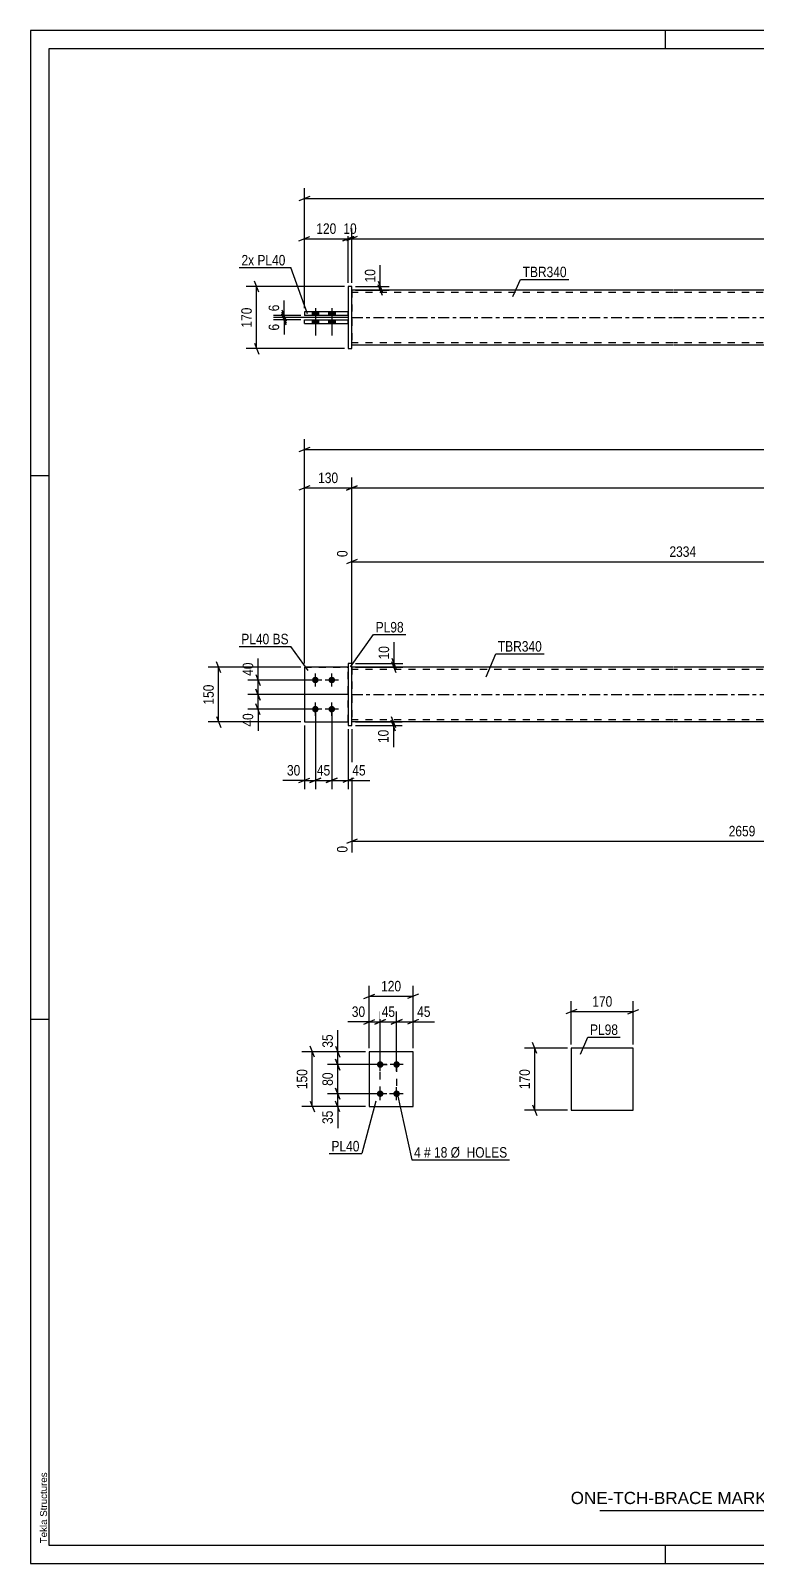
# Model space of a CAD drawing. Header units: millimetres. Extents: x 0 to 594, y 0 to 420.
# Drawn here: x 0 to 198.9, y 0 to 420 of the extents above; entities that cross this region are included whole.
import ezdxf

# ---------------------------------------------------------------- set-up
doc = ezdxf.new("R2010")
doc.units = ezdxf.units.MM
doc.linetypes.add('DXK_LINE_DOT2', pattern=[3.9198, 1.9599, -1.9599])
doc.linetypes.add('DXK_LINE_DOT3', pattern=[5.9187, 2.979, -0.9799, 0.9799, -0.9799])
doc.styles.add('Arial', font='ARIAL.TTF', dxfattribs={"height": 0.2})
doc.styles.add('Arial Narrow', font='ARIALN.TTF', dxfattribs={"height": 0.2})

# ---------------------------------------------------------------- blocks, each defined once
blk = doc.blocks.new('Unknown-580874212-1129')
at = {"color": 5, "linetype": 'Continuous'}
for p, q in [((594, 420), (0, 420)), ((0, 420), (0, 0)), ((174, 415), (174, 420)), ((589, 415), (5, 415)), ((5, 415), (5, 5)), ((5, 298), (0, 298)), ((5, 149), (0, 149)), ((5, 5), (589, 5)), ((174, 0), (174, 5)), ((0, 0), (594, 0))]:
    blk.add_line(p, q, dxfattribs=at)
at = {"color": 174, "linetype": 'Continuous', "style": 'Arial'}
blk.add_text('Tekla Structures', height=1.9102, rotation=90, dxfattribs=at).set_placement((4.5, 5.5))
blk = doc.blocks.new('Part-580874212-1555 - 1539')
at = {"color": 2, "linetype": 'Continuous'}
for p, q in [((92.78, 140.19), (92.78, 125.19)), ((104.78, 140.19), (92.78, 140.19)), ((104.78, 125.19), (104.78, 140.19)), ((92.78, 125.19), (104.78, 125.19))]:
    blk.add_line(p, q, dxfattribs=at)
blk = doc.blocks.new('Bolt-580874212-1560 - 1539')
at = {"linetype": 'Continuous'}
for points in [[(95.78, 135.79, -1), (95.78, 137.59, -1)], [(100.28, 135.79, -1), (100.28, 137.59, -1)], [(95.78, 127.79, -1), (95.78, 129.59, -1)], [(100.28, 127.79, -1), (100.28, 129.59, -1)]]:
    blk.add_hatch(color=1, dxfattribs=at).paths.add_polyline_path(points)
at = {"color": 1, "linetype": 'Continuous'}
for p, q in [((97.58, 136.69), (93.98, 136.69)), ((95.78, 134.89), (95.78, 138.49)), ((102.08, 136.69), (98.48, 136.69)), ((100.28, 134.89), (100.28, 138.49)), ((95.78, 126.89), (95.78, 130.49)), ((100.28, 126.89), (100.28, 130.49)), ((97.58, 128.69), (93.98, 128.69)), ((102.08, 128.69), (98.48, 128.69))]:
    blk.add_line(p, q, dxfattribs=at)
blk = doc.blocks.new('Part-580874212-1928 - 1901')
at = {"color": 2, "linetype": 'Continuous'}
for p, q in [((75.02, 245.56), (75.02, 230.56)), ((87.02, 245.56), (75.02, 245.56)), ((75.02, 230.56), (87.02, 230.56))]:
    blk.add_line(p, q, dxfattribs=at)
at = {"color": 7, "linetype": 'DXK_LINE_DOT2'}
blk.add_line((87.02, 230.56), (87.02, 245.56), dxfattribs=at)
blk = doc.blocks.new('Part-580874212-1912 - 1901')
at = {"linetype": 'Continuous'}
blk.add_hatch(color=2, dxfattribs=at).paths.add_polyline_path([(492.2, 230.56), (491.4, 231.96), (493, 231.96)])
at = {"color": 2, "linetype": 'Continuous'}
for p, q in [((176.02, 245.56), (88.02, 245.56)), ((522.2, 245.56), (176.12, 245.56)), ((492.2, 230.56), (491.4, 231.96)), ((491.4, 231.96), (493, 231.96)), ((493, 231.96), (492.2, 230.56)), ((176.02, 230.56), (88.02, 230.56)), ((522.2, 230.56), (176.12, 230.56))]:
    blk.add_line(p, q, dxfattribs=at)
at = {"color": 7, "linetype": 'DXK_LINE_DOT2'}
for p, q in [((88.02, 245.56), (88.02, 230.56)), ((176.02, 244.96), (88.02, 244.96)), ((522.2, 244.96), (176.12, 244.96)), ((275.55, 245.56), (275.55, 244.96)), ((311.05, 245.56), (311.05, 244.96)), ((522.2, 230.56), (522.2, 245.56)), ((176.02, 231.16), (88.02, 231.16)), ((522.2, 231.16), (176.12, 231.16)), ((300.73, 230.56), (300.73, 231.16)), ((336.23, 230.56), (336.23, 231.16))]:
    blk.add_line(p, q, dxfattribs=at)
at = {"color": 7, "linetype": 'DXK_LINE_DOT3'}
for p, q in [((88.02, 238.06), (176.02, 238.06)), ((176.12, 238.06), (522.2, 238.06))]:
    blk.add_line(p, q, dxfattribs=at)
at = {"color": 2, "linetype": 'Continuous'}
blk.add_circle((492.2, 231.46), 1, dxfattribs=at)
blk = doc.blocks.new('Part-580874212-1933 - 1901')
at = {"color": 7, "linetype": 'DXK_LINE_DOT2'}
for p, q in [((75.02, 245.56), (75.02, 230.56)), ((75.02, 245.56), (87.02, 245.56)), ((87.02, 245.56), (87.02, 230.56)), ((75.02, 230.56), (87.02, 230.56))]:
    blk.add_line(p, q, dxfattribs=at)
blk = doc.blocks.new('Part-580874212-1938 - 1901')
at = {"color": 2, "linetype": 'Continuous'}
for p, q in [((88.02, 246.56), (87.02, 246.56)), ((87.02, 246.56), (87.02, 229.56)), ((88.02, 229.56), (88.02, 246.56)), ((87.02, 229.56), (88.02, 229.56))]:
    blk.add_line(p, q, dxfattribs=at)
blk = doc.blocks.new('Bolt-580874212-1945 - 1901')
at = {"linetype": 'Continuous'}
for points in [[(78.02, 241.16, -1), (78.02, 242.96, -1)], [(82.52, 241.16, -1), (82.52, 242.96, -1)], [(78.02, 233.16, -1), (78.02, 234.96, -1)], [(82.52, 233.16, -1), (82.52, 234.96, -1)]]:
    blk.add_hatch(color=1, dxfattribs=at).paths.add_polyline_path(points)
at = {"color": 1, "linetype": 'Continuous'}
for p, q in [((78.02, 240.26), (78.02, 243.86)), ((82.52, 240.26), (82.52, 243.86)), ((79.82, 242.06), (76.22, 242.06)), ((84.32, 242.06), (80.72, 242.06)), ((78.02, 232.26), (78.02, 235.86)), ((82.52, 232.26), (82.52, 235.86)), ((79.82, 234.06), (76.22, 234.06)), ((84.32, 234.06), (80.72, 234.06))]:
    blk.add_line(p, q, dxfattribs=at)
blk = doc.blocks.new('Part-580874212-2347 - 2328')
at = {"color": 2, "linetype": 'Continuous'}
for p, q in [((75.02, 339.78), (75.02, 340.78)), ((75.02, 340.78), (87.02, 340.78)), ((75.02, 339.78), (87.02, 339.78))]:
    blk.add_line(p, q, dxfattribs=at)
at = {"color": 7, "linetype": 'DXK_LINE_DOT2'}
blk.add_line((87.02, 339.78), (87.02, 340.78), dxfattribs=at)
blk = doc.blocks.new('Bolt-580874212-2331 - 2328')
at = {"linetype": 'Continuous'}
for points in [[(77.12, 341.98), (78.92, 341.98), (78.92, 342.98), (77.12, 342.98)], [(77.12, 341.98), (78.92, 341.98), (78.92, 342.98), (77.12, 342.98)], [(77.12, 339.78), (78.92, 339.78), (78.92, 340.78), (77.12, 340.78)], [(77.12, 339.78), (78.92, 339.78), (78.92, 340.78), (77.12, 340.78)], [(81.62, 341.98), (83.42, 341.98), (83.42, 342.98), (81.62, 342.98)], [(81.62, 341.98), (83.42, 341.98), (83.42, 342.98), (81.62, 342.98)], [(81.62, 339.78), (83.42, 339.78), (83.42, 340.78), (81.62, 340.78)], [(81.62, 339.78), (83.42, 339.78), (83.42, 340.78), (81.62, 340.78)]]:
    blk.add_hatch(color=1, dxfattribs=at).paths.add_polyline_path(points)
at = {"color": 1, "linetype": 'Continuous'}
for p, q in [((77.12, 342.98), (77.12, 341.98)), ((77.12, 342.98), (77.12, 341.98)), ((77.12, 340.78), (77.12, 339.78)), ((77.12, 340.78), (77.12, 339.78)), ((78.02, 343.98), (78.02, 336.48)), ((78.02, 343.98), (78.02, 336.48)), ((78.92, 342.98), (78.92, 341.98)), ((78.92, 342.98), (78.92, 341.98)), ((78.92, 340.78), (78.92, 339.78)), ((78.92, 340.78), (78.92, 339.78)), ((81.62, 342.98), (81.62, 341.98)), ((81.62, 342.98), (81.62, 341.98)), ((81.62, 340.78), (81.62, 339.78)), ((81.62, 340.78), (81.62, 339.78)), ((82.52, 343.98), (82.52, 336.48)), ((82.52, 343.98), (82.52, 336.48)), ((83.42, 342.98), (83.42, 341.98)), ((83.42, 342.98), (83.42, 341.98)), ((83.42, 340.78), (83.42, 339.78)), ((83.42, 340.78), (83.42, 339.78))]:
    blk.add_line(p, q, dxfattribs=at)
blk = doc.blocks.new('Part-580874212-2337 - 2328')
at = {"color": 2, "linetype": 'Continuous'}
for p, q in [((88.02, 349.88), (87.02, 349.88)), ((87.02, 349.88), (87.02, 332.88)), ((88.02, 332.88), (88.02, 349.88)), ((87.02, 332.88), (88.02, 332.88))]:
    blk.add_line(p, q, dxfattribs=at)
blk = doc.blocks.new('Part-580874212-2342 - 2328')
at = {"color": 2, "linetype": 'Continuous'}
for p, q in [((75.02, 342.98), (75.02, 341.98)), ((87.02, 342.98), (75.02, 342.98)), ((87.02, 341.98), (75.02, 341.98))]:
    blk.add_line(p, q, dxfattribs=at)
at = {"color": 7, "linetype": 'DXK_LINE_DOT2'}
blk.add_line((87.02, 341.98), (87.02, 342.98), dxfattribs=at)
blk = doc.blocks.new('Part-580874212-2367 - 2328')
at = {"linetype": 'Continuous'}
blk.add_hatch(color=2, dxfattribs=at).paths.add_polyline_path([(492.2, 341.38), (491.4, 342.78), (493, 342.78)])
at = {"color": 2, "linetype": 'Continuous'}
for p, q in [((176.02, 348.88), (88.02, 348.88)), ((522.2, 348.88), (176.12, 348.88)), ((275.55, 342.08), (275.55, 341.98)), ((275.55, 342.08), (311.05, 342.08)), ((275.55, 340.68), (275.55, 340.78)), ((311.05, 340.68), (275.55, 340.68)), ((300.73, 342.08), (300.73, 341.98)), ((300.73, 340.68), (300.73, 340.78)), ((311.05, 342.08), (311.05, 340.68)), ((492.2, 341.38), (491.4, 342.78)), ((491.4, 342.78), (493, 342.78)), ((493, 342.78), (492.2, 341.38)), ((88.02, 333.88), (176.02, 333.88)), ((176.12, 333.88), (522.2, 333.88))]:
    blk.add_line(p, q, dxfattribs=at)
at = {"color": 7, "linetype": 'DXK_LINE_DOT2'}
for p, q in [((88.02, 348.88), (88.02, 333.88)), ((522.2, 333.88), (522.2, 348.88)), ((176.02, 348.28), (88.02, 348.28)), ((522.2, 348.28), (176.12, 348.28)), ((275.55, 341.98), (275.55, 340.68)), ((300.73, 341.98), (300.73, 340.68)), ((311.05, 342.08), (336.23, 342.08)), ((336.23, 340.68), (311.05, 340.68)), ((336.23, 342.08), (336.23, 340.68)), ((176.02, 334.48), (88.02, 334.48)), ((522.2, 334.48), (176.12, 334.48))]:
    blk.add_line(p, q, dxfattribs=at)
at = {"color": 7, "linetype": 'DXK_LINE_DOT3'}
for p, q in [((88.02, 341.38), (176.02, 341.38)), ((176.12, 341.38), (522.2, 341.38))]:
    blk.add_line(p, q, dxfattribs=at)
at = {"color": 2, "linetype": 'Continuous'}
blk.add_circle((492.2, 342.28), 1, dxfattribs=at)
blk = doc.blocks.new('Part-580874212-1515 - 1499')
at = {"color": 2, "linetype": 'Continuous'}
for p, q in [((165.15, 141.19), (148.15, 141.19)), ((148.15, 141.19), (148.15, 124.19)), ((165.15, 124.19), (165.15, 141.19)), ((148.15, 124.19), (165.15, 124.19))]:
    blk.add_line(p, q, dxfattribs=at)
blk = doc.blocks.new('Rectangle-580874212-1669 - 1539')
at = {"color": 1, "linetype": 'DXK_LINE_DOT2'}
blk.add_lwpolyline([(95.78, 136.69), (100.28, 136.69), (100.28, 128.69), (95.78, 128.69), (95.78, 136.69)], close=True, dxfattribs=at)
blk = doc.blocks.new('StraightDimension-580874212-1579 - 1539')
at = {"color": 7, "linetype": 'Continuous'}
for p, q in [((92.78, 141.19), (92.78, 151.24)), ((95.78, 137.69), (95.78, 151.24)), ((91.28, 147.79), (94.28, 148.99)), ((92.78, 148.39), (95.78, 148.39)), ((97.28, 148.99), (94.28, 147.79))]:
    blk.add_line(p, q, dxfattribs=at)
at = {"color": 0}
blk.add_wipeout([(92.26, 149.14), (92.26, 153.34), (87.4, 153.34), (87.4, 149.14)], dxfattribs=at)
at = {"color": 7, "linetype": 'Continuous'}
blk.add_line((92.78, 148.39), (86.88, 148.39), dxfattribs=at)
blk.add_line((92.78, 148.39), (86.88, 148.39), dxfattribs=at)
at = {"color": 3, "style": 'Arial Narrow'}
blk.add_text('30', height=2.863, dxfattribs=at).set_placement((88, 149.74))
blk = doc.blocks.new('StraightDimension-580874212-1656 - 1539')
at = {"color": 7, "linetype": 'Continuous'}
for p, q in [((91.78, 140.19), (81.3, 140.19)), ((83.55, 141.69), (84.75, 138.69)), ((84.15, 136.69), (84.15, 140.19)), ((94.78, 136.69), (81.3, 136.69)), ((84.75, 135.19), (83.55, 138.19))]:
    blk.add_line(p, q, dxfattribs=at)
at = {"color": 0}
blk.add_wipeout([(83.4, 145.57), (79.2, 145.57), (79.2, 140.71), (83.4, 140.71)], dxfattribs=at)
at = {"color": 7, "linetype": 'Continuous'}
blk.add_line((84.15, 140.19), (84.15, 146.09), dxfattribs=at)
blk.add_line((84.15, 140.19), (84.15, 146.09), dxfattribs=at)
at = {"color": 3, "style": 'Arial Narrow'}
blk.add_text('35', height=2.863, rotation=90.0002, dxfattribs=at).set_placement((82.8, 141.31))
blk = doc.blocks.new('StraightDimension-580874212-1592 - 1539')
at = {"color": 7, "linetype": 'Continuous'}
for p, q in [((95.78, 137.69), (95.78, 151.24)), ((100.28, 137.69), (100.28, 151.24)), ((94.28, 147.79), (97.28, 148.99)), ((95.78, 148.39), (100.28, 148.39)), ((101.78, 148.99), (98.78, 147.79))]:
    blk.add_line(p, q, dxfattribs=at)
at = {"color": 0}
blk.add_wipeout([(100.46, 149.14), (100.46, 153.34), (95.6, 153.34), (95.6, 149.14)], dxfattribs=at)
at = {"color": 3, "style": 'Arial Narrow'}
blk.add_text('45', height=2.863, dxfattribs=at).set_placement((96.2, 149.74))
blk = doc.blocks.new('StraightDimension-580874212-1562 - 1539')
at = {"color": 7, "linetype": 'Continuous'}
for p, q in [((91.28, 154.79), (94.28, 155.99)), ((92.78, 141.19), (92.78, 158.24)), ((106.28, 155.99), (103.28, 154.79)), ((104.78, 141.19), (104.78, 158.24)), ((92.78, 155.39), (104.78, 155.39))]:
    blk.add_line(p, q, dxfattribs=at)
at = {"color": 0}
blk.add_wipeout([(102.13, 156.14), (102.13, 160.34), (95.44, 160.34), (95.44, 156.14)], dxfattribs=at)
at = {"color": 3, "style": 'Arial Narrow'}
blk.add_text('120', height=2.863, dxfattribs=at).set_placement((96.04, 156.74))
blk = doc.blocks.new('StraightDimension-580874212-1602 - 1539')
at = {"color": 7, "linetype": 'Continuous'}
for p, q in [((100.28, 137.69), (100.28, 151.24)), ((104.78, 141.19), (104.78, 151.24)), ((98.78, 147.79), (101.78, 148.99)), ((100.28, 148.39), (104.78, 148.39)), ((106.28, 148.99), (103.28, 147.79))]:
    blk.add_line(p, q, dxfattribs=at)
at = {"color": 0}
blk.add_wipeout([(110.16, 149.14), (110.16, 153.34), (105.31, 153.34), (105.31, 149.14)], dxfattribs=at)
at = {"color": 7, "linetype": 'Continuous'}
blk.add_line((104.78, 148.39), (110.69, 148.39), dxfattribs=at)
blk.add_line((104.78, 148.39), (110.69, 148.39), dxfattribs=at)
at = {"color": 3, "style": 'Arial Narrow'}
blk.add_text('45', height=2.863, dxfattribs=at).set_placement((105.91, 149.74))
blk = doc.blocks.new('StraightDimension-580874212-1616 - 1539')
at = {"color": 7, "linetype": 'Continuous'}
for p, q in [((91.78, 140.19), (74.3, 140.19)), ((77.75, 138.69), (76.55, 141.69)), ((77.15, 125.19), (77.15, 140.19)), ((76.55, 126.69), (77.75, 123.69)), ((91.78, 125.19), (74.3, 125.19))]:
    blk.add_line(p, q, dxfattribs=at)
at = {"color": 0}
blk.add_wipeout([(76.4, 136.03), (72.2, 136.03), (72.2, 129.34), (76.4, 129.34)], dxfattribs=at)
at = {"color": 3, "style": 'Arial Narrow'}
blk.add_text('150', height=2.863, rotation=90.0002, dxfattribs=at).set_placement((75.8, 129.94))
blk = doc.blocks.new('StraightDimension-580874212-1633 - 1539')
at = {"color": 7, "linetype": 'Continuous'}
for p, q in [((94.78, 128.69), (81.3, 128.69)), ((83.55, 130.19), (84.75, 127.19)), ((84.75, 123.69), (83.55, 126.69)), ((84.15, 125.19), (84.15, 128.69)), ((91.78, 125.19), (81.3, 125.19))]:
    blk.add_line(p, q, dxfattribs=at)
at = {"color": 0}
blk.add_wipeout([(83.4, 124.66), (79.2, 124.66), (79.2, 119.8), (83.4, 119.8)], dxfattribs=at)
at = {"color": 7, "linetype": 'Continuous'}
blk.add_line((84.15, 125.19), (84.15, 119.28), dxfattribs=at)
blk.add_line((84.15, 125.19), (84.15, 119.28), dxfattribs=at)
at = {"color": 3, "style": 'Arial Narrow'}
blk.add_text('35', height=2.863, rotation=90.0002, dxfattribs=at).set_placement((82.8, 120.4))
blk = doc.blocks.new('StraightDimension-580874212-1646 - 1539')
at = {"color": 7, "linetype": 'Continuous'}
for p, q in [((94.78, 136.69), (81.3, 136.69)), ((83.55, 138.19), (84.75, 135.19)), ((84.15, 128.69), (84.15, 136.69)), ((94.78, 128.69), (81.3, 128.69)), ((84.75, 127.19), (83.55, 130.19))]:
    blk.add_line(p, q, dxfattribs=at)
at = {"color": 0}
blk.add_wipeout([(83.4, 135.11), (79.2, 135.11), (79.2, 130.26), (83.4, 130.26)], dxfattribs=at)
at = {"color": 3, "style": 'Arial Narrow'}
blk.add_text('80', height=2.863, rotation=90.0002, dxfattribs=at).set_placement((82.8, 130.86))
blk = doc.blocks.new('StraightDimension-580874212-2125 - 1901')
at = {"color": 7, "linetype": 'Continuous'}
for p, q in [((98.97, 248.06), (100.17, 245.06)), ((89.02, 246.56), (101.97, 246.56)), ((89.02, 245.56), (101.97, 245.56)), ((100.17, 244.06), (98.97, 247.06)), ((99.57, 245.56), (99.57, 246.56))]:
    blk.add_line(p, q, dxfattribs=at)
at = {"color": 0}
blk.add_wipeout([(98.82, 251.94), (94.62, 251.94), (94.62, 247.09), (98.82, 247.09)], dxfattribs=at)
at = {"color": 7, "linetype": 'Continuous'}
blk.add_line((99.57, 246.56), (99.57, 252.47), dxfattribs=at)
blk.add_line((99.57, 246.56), (99.57, 252.47), dxfattribs=at)
at = {"color": 3, "style": 'Arial Narrow'}
blk.add_text('10', height=2.863, rotation=90.0002, dxfattribs=at).set_placement((98.22, 247.69))
blk = doc.blocks.new('StraightDimension-580874212-4479 - 1901')
at = {"color": 7, "linetype": 'Continuous'}
for p, q in [((89.52, 295.28), (86.52, 294.08)), ((88.02, 247.56), (88.02, 297.53)), ((88.02, 294.68), (522.2, 294.68)), ((520.7, 294.08), (523.7, 295.28)), ((522.2, 247.56), (522.2, 297.53))]:
    blk.add_line(p, q, dxfattribs=at)
at = {"color": 0}
blk.add_wipeout([(309.37, 295.43), (309.37, 299.63), (300.85, 299.63), (300.85, 295.43)], dxfattribs=at)
at = {"color": 3, "style": 'Arial Narrow'}
blk.add_text('4862', height=2.863, dxfattribs=at).set_placement((301.45, 296.03))
blk = doc.blocks.new('StraightDimension-580874212-2098 - 1901')
at = {"color": 7, "linetype": 'Continuous'}
for p, q in [((77.02, 242.06), (59.47, 242.06)), ((61.72, 243.56), (62.92, 240.56)), ((62.92, 236.56), (61.72, 239.56)), ((62.32, 238.06), (62.32, 242.06)), ((87.02, 238.06), (59.47, 238.06))]:
    blk.add_line(p, q, dxfattribs=at)
at = {"color": 0}
blk.add_wipeout([(61.57, 247.44), (57.37, 247.44), (57.37, 242.59), (61.57, 242.59)], dxfattribs=at)
at = {"color": 7, "linetype": 'Continuous'}
blk.add_line((62.32, 242.06), (62.32, 247.97), dxfattribs=at)
blk.add_line((62.32, 242.06), (62.32, 247.97), dxfattribs=at)
at = {"color": 3, "style": 'Arial Narrow'}
blk.add_text('40', height=2.863, rotation=90.0002, dxfattribs=at).set_placement((60.97, 243.19))
blk = doc.blocks.new('StraightDimension-580874212-2206 - 1901')
at = {"color": 7, "linetype": 'Continuous'}
for p, q in [((78.02, 233.06), (78.02, 212.14)), ((82.52, 233.06), (82.52, 212.14)), ((76.52, 213.94), (79.52, 215.14)), ((78.02, 214.54), (82.52, 214.54)), ((84.02, 215.14), (81.02, 213.94))]:
    blk.add_line(p, q, dxfattribs=at)
at = {"color": 0}
blk.add_wipeout([(82.7, 215.29), (82.7, 219.49), (77.84, 219.49), (77.84, 215.29)], dxfattribs=at)
at = {"color": 3, "style": 'Arial Narrow'}
blk.add_text('45', height=2.863, dxfattribs=at).set_placement((78.44, 215.89))
blk = doc.blocks.new('StraightDimension-580874212-2111 - 1901')
at = {"color": 7, "linetype": 'Continuous'}
for p, q in [((61.72, 239.56), (62.92, 236.56)), ((87.02, 238.06), (59.47, 238.06)), ((62.92, 232.56), (61.72, 235.56)), ((62.32, 234.06), (62.32, 238.06)), ((77.02, 234.06), (59.47, 234.06))]:
    blk.add_line(p, q, dxfattribs=at)
at = {"color": 0}
blk.add_wipeout([(61.57, 233.54), (57.37, 233.54), (57.37, 228.68), (61.57, 228.68)], dxfattribs=at)
at = {"color": 7, "linetype": 'Continuous'}
blk.add_line((62.32, 234.06), (62.32, 228.16), dxfattribs=at)
blk.add_line((62.32, 234.06), (62.32, 228.16), dxfattribs=at)
at = {"color": 3, "style": 'Arial Narrow'}
blk.add_text('40', height=2.863, rotation=90.0002, dxfattribs=at).set_placement((60.97, 229.28))
blk = doc.blocks.new('StraightDimension-580874212-2041 - 1901')
at = {"color": 7, "linetype": 'Continuous'}
for p, q in [((74.02, 245.56), (48.67, 245.56)), ((52.12, 244.06), (50.92, 247.06)), ((51.52, 230.56), (51.52, 245.56)), ((50.92, 232.06), (52.12, 229.06)), ((74.02, 230.56), (48.67, 230.56))]:
    blk.add_line(p, q, dxfattribs=at)
at = {"color": 0}
blk.add_wipeout([(50.77, 241.41), (46.57, 241.41), (46.57, 234.72), (50.77, 234.72)], dxfattribs=at)
at = {"color": 3, "style": 'Arial Narrow'}
blk.add_text('150', height=2.863, rotation=90.0002, dxfattribs=at).set_placement((50.17, 235.32))
blk = doc.blocks.new('StraightDimension-580874212-4480 - 1901')
at = {"color": 7, "linetype": 'Continuous'}
for p, q in [((76.52, 295.28), (73.52, 294.08)), ((75.02, 246.56), (75.02, 297.53)), ((75.02, 294.68), (88.02, 294.68)), ((86.52, 294.08), (89.52, 295.28)), ((88.02, 247.56), (88.02, 297.53))]:
    blk.add_line(p, q, dxfattribs=at)
at = {"color": 0}
blk.add_wipeout([(84.86, 295.43), (84.86, 299.63), (78.18, 299.63), (78.18, 295.43)], dxfattribs=at)
at = {"color": 3, "style": 'Arial Narrow'}
blk.add_text('130', height=2.863, dxfattribs=at).set_placement((78.78, 296.03))
blk = doc.blocks.new('StraightDimension-580874212-2134 - 1901')
at = {"color": 7, "linetype": 'Continuous'}
for p, q in [((98.82, 232.06), (100.02, 229.06)), ((100.02, 228.06), (98.82, 231.06)), ((89.02, 230.56), (101.82, 230.56)), ((89.02, 229.56), (101.82, 229.56)), ((99.42, 229.56), (99.42, 230.56))]:
    blk.add_line(p, q, dxfattribs=at)
at = {"color": 0}
blk.add_wipeout([(98.67, 229.04), (94.47, 229.04), (94.47, 224.18), (98.67, 224.18)], dxfattribs=at)
at = {"color": 7, "linetype": 'Continuous'}
blk.add_line((99.42, 229.56), (99.42, 223.66), dxfattribs=at)
blk.add_line((99.42, 229.56), (99.42, 223.66), dxfattribs=at)
at = {"color": 3, "style": 'Arial Narrow'}
blk.add_text('10', height=2.863, rotation=90.0002, dxfattribs=at).set_placement((98.07, 224.78))
blk = doc.blocks.new('StraightDimension-580874212-2143 - 1901')
at = {"color": 7, "linetype": 'Continuous'}
for p, q in [((88.02, 228.56), (88.02, 194.76)), ((301.88, 229.56), (301.88, 189.27)), ((89.52, 198.48), (86.52, 197.28)), ((88.02, 197.88), (301.88, 197.88)), ((300.38, 197.28), (303.38, 198.48))]:
    blk.add_line(p, q, dxfattribs=at)
at = {"color": 0}
blk.add_wipeout([(199.21, 198.63), (199.21, 202.83), (190.69, 202.83), (190.69, 198.63)], dxfattribs=at)
at = {"color": 0, "linetype": 'Continuous'}
for points in [[(87.42, 197.18), (83.22, 197.18), (83.22, 194.16), (87.42, 194.16)], [(301.28, 197.18), (297.08, 197.18), (297.08, 188.67), (301.28, 188.67)]]:
    blk.add_wipeout(points, dxfattribs=at)
at = {"color": 3, "style": 'Arial Narrow'}
blk.add_text('2659', height=2.863, dxfattribs=at).set_placement((191.29, 199.23))
at = {"color": 3, "linetype": 'Continuous', "style": 'Arial Narrow'}
for s, height, p in [('0', 2.86, (86.82, 194.76)), ('2659', 2.863, (300.68, 189.27))]:
    blk.add_text(s, height=height, rotation=90.0002, dxfattribs=at).set_placement(p)
blk = doc.blocks.new('StraightDimension-580874212-2196 - 1901')
at = {"color": 7, "linetype": 'Continuous'}
for p, q in [((78.02, 233.06), (78.02, 212.14)), ((75.02, 229.56), (75.02, 212.14)), ((73.52, 213.94), (76.52, 215.14)), ((75.02, 214.54), (78.02, 214.54)), ((79.52, 215.14), (76.52, 213.94))]:
    blk.add_line(p, q, dxfattribs=at)
at = {"color": 0}
blk.add_wipeout([(74.49, 215.29), (74.49, 219.49), (69.64, 219.49), (69.64, 215.29)], dxfattribs=at)
at = {"color": 7, "linetype": 'Continuous'}
blk.add_line((75.02, 214.54), (69.11, 214.54), dxfattribs=at)
blk.add_line((75.02, 214.54), (69.11, 214.54), dxfattribs=at)
at = {"color": 3, "style": 'Arial Narrow'}
blk.add_text('30', height=2.863, dxfattribs=at).set_placement((70.24, 215.89))
blk = doc.blocks.new('StraightDimension-580874212-2213 - 1901')
at = {"color": 7, "linetype": 'Continuous'}
for p, q in [((82.52, 233.06), (82.52, 212.14)), ((87.02, 228.56), (87.02, 212.14)), ((81.02, 213.94), (84.02, 215.14)), ((82.52, 214.54), (87.02, 214.54)), ((88.52, 215.14), (85.52, 213.94))]:
    blk.add_line(p, q, dxfattribs=at)
at = {"color": 0}
blk.add_wipeout([(92.4, 215.29), (92.4, 219.49), (87.54, 219.49), (87.54, 215.29)], dxfattribs=at)
at = {"color": 7, "linetype": 'Continuous'}
blk.add_line((87.02, 214.54), (92.92, 214.54), dxfattribs=at)
blk.add_line((87.02, 214.54), (92.92, 214.54), dxfattribs=at)
at = {"color": 3, "style": 'Arial Narrow'}
blk.add_text('45', height=2.863, dxfattribs=at).set_placement((88.14, 215.89))
blk = doc.blocks.new('StraightDimension-580874212-2273 - 1901')
at = {"color": 7, "linetype": 'Continuous'}
for p, q in [((269.39, 255.32), (269.39, 283.07)), ((88.02, 246.56), (88.02, 277.58)), ((89.52, 275.06), (86.52, 273.86)), ((88.02, 274.46), (269.39, 274.46)), ((267.89, 273.86), (270.89, 275.06))]:
    blk.add_line(p, q, dxfattribs=at)
at = {"color": 0, "linetype": 'Continuous'}
for points in [[(268.79, 283.67), (264.59, 283.67), (264.59, 275.16), (268.79, 275.16)], [(87.42, 278.18), (83.22, 278.18), (83.22, 275.16), (87.42, 275.16)]]:
    blk.add_wipeout(points, dxfattribs=at)
at = {"color": 0}
blk.add_wipeout([(182.96, 275.21), (182.96, 279.41), (174.45, 279.41), (174.45, 275.21)], dxfattribs=at)
at = {"color": 3, "linetype": 'Continuous', "style": 'Arial Narrow'}
for s, height, p in [('2334', 2.863, (268.19, 275.76)), ('0', 2.86, (86.82, 275.76))]:
    blk.add_text(s, height=height, rotation=90.0002, dxfattribs=at).set_placement(p)
at = {"color": 3, "style": 'Arial Narrow'}
blk.add_text('2334', height=2.863, dxfattribs=at).set_placement((175.05, 275.81))
blk = doc.blocks.new('StraightDimension-580874212-2284 - 1901')
at = {"color": 7, "linetype": 'Continuous'}
for p, q in [((75.02, 246.56), (75.02, 308.05)), ((535.2, 246.56), (535.2, 308.05)), ((76.52, 305.8), (73.52, 304.6)), ((75.02, 305.2), (535.2, 305.2)), ((533.7, 304.6), (536.7, 305.8))]:
    blk.add_line(p, q, dxfattribs=at)
at = {"color": 0}
blk.add_wipeout([(309.37, 305.95), (309.37, 310.15), (300.85, 310.15), (300.85, 305.95)], dxfattribs=at)
at = {"color": 3, "style": 'Arial Narrow'}
blk.add_text('5122', height=2.863, dxfattribs=at).set_placement((301.45, 306.55))
blk = doc.blocks.new('StraightDimension-580874212-2483 - 2328')
at = {"color": 7, "linetype": 'Continuous'}
for p, q in [((75.02, 343.98), (75.02, 365.82)), ((87.02, 350.88), (87.02, 365.82)), ((73.52, 362.37), (76.52, 363.57)), ((75.02, 362.97), (87.02, 362.97)), ((88.52, 363.57), (85.52, 362.37))]:
    blk.add_line(p, q, dxfattribs=at)
at = {"color": 0}
blk.add_wipeout([(84.36, 363.72), (84.36, 367.92), (77.68, 367.92), (77.68, 363.72)], dxfattribs=at)
at = {"color": 3, "style": 'Arial Narrow'}
blk.add_text('120', height=2.863, dxfattribs=at).set_placement((78.28, 364.32))
blk = doc.blocks.new('StraightDimension-580874212-2524 - 2328')
at = {"color": 7, "linetype": 'Continuous'}
for p, q in [((86.02, 349.88), (59.08, 349.88)), ((62.53, 348.38), (61.33, 351.38)), ((61.93, 332.88), (61.93, 349.88)), ((86.02, 332.88), (59.08, 332.88)), ((61.33, 334.38), (62.53, 331.38))]:
    blk.add_line(p, q, dxfattribs=at)
at = {"color": 0}
blk.add_wipeout([(61.18, 344.72), (56.98, 344.72), (56.98, 338.03), (61.18, 338.03)], dxfattribs=at)
at = {"color": 3, "style": 'Arial Narrow'}
blk.add_text('170', height=2.863, rotation=90.0002, dxfattribs=at).set_placement((60.58, 338.63))
blk = doc.blocks.new('StraightDimension-580874212-2406 - 2328')
at = {"color": 7, "linetype": 'Continuous'}
for p, q in [((87.02, 341.38), (66.58, 341.38)), ((74.02, 340.78), (66.58, 340.78)), ((68.83, 342.88), (70.03, 339.88)), ((70.03, 339.28), (68.83, 342.28)), ((69.43, 340.78), (69.43, 341.38))]:
    blk.add_line(p, q, dxfattribs=at)
at = {"color": 0}
blk.add_wipeout([(68.68, 340.25), (64.48, 340.25), (64.48, 337.22), (68.68, 337.22)], dxfattribs=at)
at = {"color": 7, "linetype": 'Continuous'}
blk.add_line((69.43, 340.78), (69.43, 336.7), dxfattribs=at)
blk.add_line((69.43, 340.78), (69.43, 336.7), dxfattribs=at)
at = {"color": 3, "style": 'Arial Narrow'}
blk.add_text('6', height=2.86, rotation=90.0002, dxfattribs=at).set_placement((68.08, 337.82))
blk = doc.blocks.new('StraightDimension-580874212-2493 - 2328')
at = {"color": 7, "linetype": 'Continuous'}
for p, q in [((87.02, 350.88), (87.02, 365.82)), ((88.02, 350.88), (88.02, 365.82)), ((85.52, 362.37), (88.52, 363.57)), ((89.52, 363.57), (86.52, 362.37)), ((87.02, 362.97), (88.02, 362.97))]:
    blk.add_line(p, q, dxfattribs=at)
at = {"color": 0}
blk.add_wipeout([(89.95, 363.72), (89.95, 367.92), (85.09, 367.92), (85.09, 363.72)], dxfattribs=at)
at = {"color": 3, "style": 'Arial Narrow'}
blk.add_text('10', height=2.863, dxfattribs=at).set_placement((85.69, 364.32))
blk = doc.blocks.new('StraightDimension-580874212-2379 - 2328')
at = {"color": 7, "linetype": 'Continuous'}
for p, q in [((89.02, 349.88), (98.2, 349.88)), ((89.02, 348.88), (98.2, 348.88)), ((95.2, 351.38), (96.4, 348.38)), ((96.4, 347.38), (95.2, 350.38)), ((95.8, 348.88), (95.8, 349.88))]:
    blk.add_line(p, q, dxfattribs=at)
at = {"color": 0}
blk.add_wipeout([(95.05, 355.26), (90.85, 355.26), (90.85, 350.4), (95.05, 350.4)], dxfattribs=at)
at = {"color": 7, "linetype": 'Continuous'}
blk.add_line((95.8, 349.88), (95.8, 355.78), dxfattribs=at)
blk.add_line((95.8, 349.88), (95.8, 355.78), dxfattribs=at)
at = {"color": 3, "style": 'Arial Narrow'}
blk.add_text('10', height=2.863, rotation=90.0002, dxfattribs=at).set_placement((94.45, 351))
blk = doc.blocks.new('StraightDimension-580874212-2390 - 2328')
at = {"color": 7, "linetype": 'Continuous'}
for p, q in [((74.02, 341.98), (66.58, 341.98)), ((87.02, 341.38), (66.58, 341.38)), ((68.83, 343.48), (70.03, 340.48)), ((70.03, 339.88), (68.83, 342.88)), ((69.43, 341.38), (69.43, 341.98))]:
    blk.add_line(p, q, dxfattribs=at)
at = {"color": 0}
blk.add_wipeout([(68.68, 345.53), (64.48, 345.53), (64.48, 342.5), (68.68, 342.5)], dxfattribs=at)
at = {"color": 7, "linetype": 'Continuous'}
blk.add_line((69.43, 341.98), (69.43, 346.05), dxfattribs=at)
blk.add_line((69.43, 341.98), (69.43, 346.05), dxfattribs=at)
at = {"color": 3, "style": 'Arial Narrow'}
blk.add_text('6', height=2.86, rotation=90.0002, dxfattribs=at).set_placement((68.08, 343.1))
blk = doc.blocks.new('StraightDimension-580874212-2473 - 2328')
at = {"color": 7, "linetype": 'Continuous'}
for p, q in [((88.02, 350.88), (88.02, 365.82)), ((522.2, 350.88), (522.2, 365.82)), ((89.52, 363.57), (86.52, 362.37)), ((88.02, 362.97), (522.2, 362.97)), ((520.7, 362.37), (523.7, 363.57))]:
    blk.add_line(p, q, dxfattribs=at)
at = {"color": 0}
blk.add_wipeout([(309.37, 363.72), (309.37, 367.92), (300.85, 367.92), (300.85, 363.72)], dxfattribs=at)
at = {"color": 3, "style": 'Arial Narrow'}
blk.add_text('4862', height=2.863, dxfattribs=at).set_placement((301.45, 364.32))
blk = doc.blocks.new('StraightDimension-580874212-2504 - 2328')
at = {"color": 7, "linetype": 'Continuous'}
for p, q in [((76.52, 374.58), (73.52, 373.38)), ((75.02, 343.98), (75.02, 376.83)), ((75.02, 373.98), (535.2, 373.98)), ((533.7, 373.38), (536.7, 374.58)), ((535.2, 343.98), (535.2, 376.83))]:
    blk.add_line(p, q, dxfattribs=at)
at = {"color": 0}
blk.add_wipeout([(309.37, 374.73), (309.37, 378.93), (300.85, 378.93), (300.85, 374.73)], dxfattribs=at)
at = {"color": 3, "style": 'Arial Narrow'}
blk.add_text('5122', height=2.863, dxfattribs=at).set_placement((301.45, 375.33))
blk = doc.blocks.new('StraightDimension-580874212-1517 - 1499')
at = {"color": 7, "linetype": 'Continuous'}
for p, q in [((147.15, 141.19), (135.3, 141.19)), ((138.75, 139.69), (137.55, 142.69)), ((138.15, 124.19), (138.15, 141.19)), ((147.15, 124.19), (135.3, 124.19)), ((137.55, 125.69), (138.75, 122.69))]:
    blk.add_line(p, q, dxfattribs=at)
at = {"color": 0}
blk.add_wipeout([(137.4, 136.03), (133.2, 136.03), (133.2, 129.34), (137.4, 129.34)], dxfattribs=at)
at = {"color": 3, "style": 'Arial Narrow'}
blk.add_text('170', height=2.863, rotation=90.0002, dxfattribs=at).set_placement((136.8, 129.94))
blk = doc.blocks.new('StraightDimension-580874212-1526 - 1499')
at = {"color": 7, "linetype": 'Continuous'}
for p, q in [((149.65, 151.79), (146.65, 150.59)), ((148.15, 142.19), (148.15, 154.04)), ((163.65, 150.59), (166.65, 151.79)), ((165.15, 142.19), (165.15, 154.04)), ((148.15, 151.19), (165.15, 151.19))]:
    blk.add_line(p, q, dxfattribs=at)
at = {"color": 0}
blk.add_wipeout([(159.99, 151.94), (159.99, 156.14), (153.31, 156.14), (153.31, 151.94)], dxfattribs=at)
at = {"color": 3, "style": 'Arial Narrow'}
blk.add_text('170', height=2.863, dxfattribs=at).set_placement((153.91, 152.54))
blk = doc.blocks.new('Unknown-580874212-4668')
at = {"color": 7, "linetype": 'Continuous'}
blk.add_line((156, 14.5), (226, 14.5), dxfattribs=at)
at = {"color": 7, "style": 'Arial'}
blk.add_text('ONE-TCH-BRACE MARKED AS TBR340', height=3.3428, dxfattribs=at).set_placement((147.99, 16.25))
blk = doc.blocks.new('Mark-580874212-1551 - 1539')
at = {"color": 0}
blk.add_wipeout([(90.11, 112.89), (90.11, 115.89), (82.43, 115.89), (82.43, 112.89)], dxfattribs=at)
blk.add_wipeout([(90.11, 112.89), (90.11, 115.89), (82.43, 115.89), (82.43, 112.89)], dxfattribs=at)
at = {"color": 30, "linetype": 'Continuous'}
for p in [(94.62, 126.69), (81.83, 112.29)]:
    blk.add_line(p, (90.71, 112.29), dxfattribs=at)
at = {"color": 3, "style": 'Arial Narrow'}
blk.add_text('PL40', height=2.863, dxfattribs=at).set_placement((82.43, 112.89))
blk = doc.blocks.new('Mark-580874212-1556 - 1539')
at = {"color": 0}
blk.add_wipeout([(106.91, 111.18), (106.91, 114.18), (105.08, 114.18), (105.08, 111.18)], dxfattribs=at)
blk.add_wipeout([(106.91, 111.18), (106.91, 114.18), (105.08, 114.18), (105.08, 111.18)], dxfattribs=at)
at = {"color": 7, "linetype": 'Continuous'}
blk.add_line((100.4, 128.83), (104.48, 110.58), dxfattribs=at)
at = {"color": 0}
blk.add_wipeout([(109.64, 111.18), (109.64, 114.18), (107.81, 114.18), (107.81, 111.18)], dxfattribs=at)
blk.add_wipeout([(109.64, 111.18), (109.64, 114.18), (107.81, 114.18), (107.81, 111.18)], dxfattribs=at)
at = {"color": 3, "style": 'Arial Narrow'}
blk.add_text('4', height=2.86, dxfattribs=at).set_placement((105.08, 111.18))
at = {"color": 0}
blk.add_wipeout([(114.19, 111.18), (114.19, 114.18), (110.54, 114.18), (110.54, 111.18)], dxfattribs=at)
blk.add_wipeout([(114.19, 111.18), (114.19, 114.18), (110.54, 114.18), (110.54, 111.18)], dxfattribs=at)
at = {"color": 3, "style": 'Arial Narrow'}
blk.add_text('#', height=2.86, dxfattribs=at).set_placement((107.81, 111.18))
at = {"color": 0}
blk.add_wipeout([(130.62, 111.18), (130.62, 114.18), (115.09, 114.18), (115.09, 111.18)], dxfattribs=at)
blk.add_wipeout([(130.62, 111.18), (130.62, 114.18), (115.09, 114.18), (115.09, 111.18)], dxfattribs=at)
at = {"color": 7, "linetype": 'Continuous'}
blk.add_line((104.48, 110.58), (131.22, 110.58), dxfattribs=at)
at = {"color": 3, "style": 'Arial Narrow'}
for s, p in [('18', (110.54, 111.18)), ('Ø  HOLES', (115.09, 111.18))]:
    blk.add_text(s, height=2.863, dxfattribs=at).set_placement(p)
blk = doc.blocks.new('Mark-580874212-1908 - 1901')
at = {"color": 0}
blk.add_wipeout([(140.09, 249.85), (140.09, 252.85), (128.03, 252.85), (128.03, 249.85)], dxfattribs=at)
blk.add_wipeout([(140.09, 249.85), (140.09, 252.85), (128.03, 252.85), (128.03, 249.85)], dxfattribs=at)
at = {"color": 30, "linetype": 'Continuous'}
for p, q in [((124.83, 242.91), (127.43, 249.25)), ((127.43, 249.25), (140.69, 249.25))]:
    blk.add_line(p, q, dxfattribs=at)
at = {"color": 3, "style": 'Arial Narrow'}
blk.add_text('TBR340', height=2.863, dxfattribs=at).set_placement((128.03, 249.85))
blk = doc.blocks.new('Mark-580874212-1934 - 1901')
at = {"color": 0}
blk.add_wipeout([(102.22, 255.1), (102.22, 258.1), (94.55, 258.1), (94.55, 255.1)], dxfattribs=at)
blk.add_wipeout([(102.22, 255.1), (102.22, 258.1), (94.55, 258.1), (94.55, 255.1)], dxfattribs=at)
at = {"color": 30, "linetype": 'Continuous'}
for p, q in [((87.66, 245.65), (93.95, 254.5)), ((93.95, 254.5), (102.82, 254.5))]:
    blk.add_line(p, q, dxfattribs=at)
at = {"color": 3, "style": 'Arial Narrow'}
blk.add_text('PL98', height=2.863, dxfattribs=at).set_placement((94.55, 255.1))
blk = doc.blocks.new('MarkSet-580874212-2313 - 1901')
at = {"color": 0}
blk.add_wipeout([(65.4, 251.86), (65.4, 254.86), (57.72, 254.86), (57.72, 251.86)], dxfattribs=at)
blk.add_wipeout([(65.4, 251.86), (65.4, 254.86), (57.72, 254.86), (57.72, 251.86)], dxfattribs=at)
blk.add_wipeout([(70.68, 251.86), (70.68, 254.86), (66.3, 254.86), (66.3, 251.86)], dxfattribs=at)
blk.add_wipeout([(70.68, 251.86), (70.68, 254.86), (66.3, 254.86), (66.3, 251.86)], dxfattribs=at)
at = {"color": 30, "linetype": 'Continuous'}
for p in [(57.12, 251.26), (76.05, 244.62)]:
    blk.add_line(p, (71.28, 251.26), dxfattribs=at)
at = {"color": 3, "style": 'Arial Narrow'}
for s, p in [('PL40', (57.72, 251.86)), ('BS', (66.3, 251.86))]:
    blk.add_text(s, height=2.863, dxfattribs=at).set_placement(p)
blk = doc.blocks.new('Mark-580874212-2363 - 2328')
at = {"color": 0}
blk.add_wipeout([(146.88, 352.45), (146.88, 355.45), (134.83, 355.45), (134.83, 352.45)], dxfattribs=at)
blk.add_wipeout([(146.88, 352.45), (146.88, 355.45), (134.83, 355.45), (134.83, 352.45)], dxfattribs=at)
at = {"color": 30, "linetype": 'Continuous'}
for p, q in [((132.12, 347.19), (134.23, 351.85)), ((134.23, 351.85), (147.48, 351.85))]:
    blk.add_line(p, q, dxfattribs=at)
at = {"color": 3, "style": 'Arial Narrow'}
blk.add_text('TBR340', height=2.863, dxfattribs=at).set_placement((134.83, 352.45))
blk = doc.blocks.new('MarkSet-580874212-2556 - 2328')
at = {"color": 0}
blk.add_wipeout([(61.24, 355.67), (61.24, 358.67), (57.77, 358.67), (57.77, 355.67)], dxfattribs=at)
blk.add_wipeout([(61.24, 355.67), (61.24, 358.67), (57.77, 358.67), (57.77, 355.67)], dxfattribs=at)
blk.add_wipeout([(69.81, 355.67), (69.81, 358.67), (62.14, 358.67), (62.14, 355.67)], dxfattribs=at)
blk.add_wipeout([(69.81, 355.67), (69.81, 358.67), (62.14, 358.67), (62.14, 355.67)], dxfattribs=at)
at = {"color": 30, "linetype": 'Continuous'}
for p in [(57.17, 355.07), (75.87, 342.36)]:
    blk.add_line(p, (71.31, 355.07), dxfattribs=at)
at = {"color": 3, "style": 'Arial Narrow'}
for s, p in [('2x', (57.77, 355.67)), ('PL40', (62.14, 355.67))]:
    blk.add_text(s, height=2.863, dxfattribs=at).set_placement(p)
blk = doc.blocks.new('Mark-580874212-1511 - 1499')
at = {"color": 0}
blk.add_wipeout([(160.96, 144.81), (160.96, 147.81), (153.29, 147.81), (153.29, 144.81)], dxfattribs=at)
blk.add_wipeout([(160.96, 144.81), (160.96, 147.81), (153.29, 147.81), (153.29, 144.81)], dxfattribs=at)
at = {"color": 30, "linetype": 'Continuous'}
for p, q in [((150.72, 139.53), (152.69, 144.21)), ((152.69, 144.21), (161.56, 144.21))]:
    blk.add_line(p, q, dxfattribs=at)
at = {"color": 3, "style": 'Arial Narrow'}
blk.add_text('PL98', height=2.863, dxfattribs=at).set_placement((153.29, 144.81))

msp = doc.modelspace()

# ---------------------------------------------------------------- block references
for name in ['Unknown-580874212-1129', 'Part-580874212-2337 - 2328', 'Part-580874212-2367 - 2328', 'Part-580874212-2342 - 2328', 'Part-580874212-2347 - 2328', 'Bolt-580874212-2331 - 2328', 'Part-580874212-1928 - 1901', 'Part-580874212-1933 - 1901', 'Bolt-580874212-1945 - 1901', 'Part-580874212-1938 - 1901', 'Part-580874212-1912 - 1901', 'Part-580874212-1555 - 1539', 'Part-580874212-1515 - 1499', 'Bolt-580874212-1560 - 1539', 'Rectangle-580874212-1669 - 1539', 'Unknown-580874212-4668']:
    msp.add_blockref(name, (0, 0))

# ---------------------------------------------------------------- next in the draw order: block references
for name in ['StraightDimension-580874212-2483 - 2328', 'StraightDimension-580874212-2125 - 1901', 'StraightDimension-580874212-2206 - 1901', 'StraightDimension-580874212-1579 - 1539', 'StraightDimension-580874212-1517 - 1499']:
    msp.add_blockref(name, (0, 0))

# ---------------------------------------------------------------- next in the draw order: block references
for name in ['StraightDimension-580874212-2524 - 2328', 'StraightDimension-580874212-4479 - 1901', 'StraightDimension-580874212-1526 - 1499', 'StraightDimension-580874212-1656 - 1539', 'Mark-580874212-1556 - 1539']:
    msp.add_blockref(name, (0, 0))

# ---------------------------------------------------------------- next in the draw order: block references
for name in ['StraightDimension-580874212-2493 - 2328', 'StraightDimension-580874212-2406 - 2328', 'StraightDimension-580874212-2098 - 1901', 'StraightDimension-580874212-1592 - 1539', 'Mark-580874212-1511 - 1499']:
    msp.add_blockref(name, (0, 0))

# ---------------------------------------------------------------- next in the draw order: block references
for name in ['StraightDimension-580874212-2379 - 2328', 'StraightDimension-580874212-2111 - 1901', 'StraightDimension-580874212-1562 - 1539']:
    msp.add_blockref(name, (0, 0))

# ---------------------------------------------------------------- next in the draw order: block references
for name in ['StraightDimension-580874212-2473 - 2328', 'StraightDimension-580874212-2390 - 2328', 'StraightDimension-580874212-2041 - 1901', 'StraightDimension-580874212-2134 - 1901', 'StraightDimension-580874212-1602 - 1539', 'StraightDimension-580874212-1616 - 1539']:
    msp.add_blockref(name, (0, 0))

# ---------------------------------------------------------------- next in the draw order: block references
for name in ['StraightDimension-580874212-2504 - 2328', 'StraightDimension-580874212-4480 - 1901', 'StraightDimension-580874212-2196 - 1901', 'StraightDimension-580874212-2143 - 1901', 'StraightDimension-580874212-1633 - 1539']:
    msp.add_blockref(name, (0, 0))

# ---------------------------------------------------------------- next in the draw order: block references
for name in ['MarkSet-580874212-2556 - 2328', 'Mark-580874212-2363 - 2328', 'StraightDimension-580874212-2273 - 1901', 'StraightDimension-580874212-2213 - 1901', 'StraightDimension-580874212-1646 - 1539']:
    msp.add_blockref(name, (0, 0))

# ---------------------------------------------------------------- next in the draw order: block references
for name in ['StraightDimension-580874212-2284 - 1901', 'Mark-580874212-1551 - 1539']:
    msp.add_blockref(name, (0, 0))

# ---------------------------------------------------------------- next in the draw order: block references
for name in ['Mark-580874212-1934 - 1901', 'MarkSet-580874212-2313 - 1901', 'Mark-580874212-1908 - 1901']:
    msp.add_blockref(name, (0, 0))

doc.saveas('drawing.dxf')
